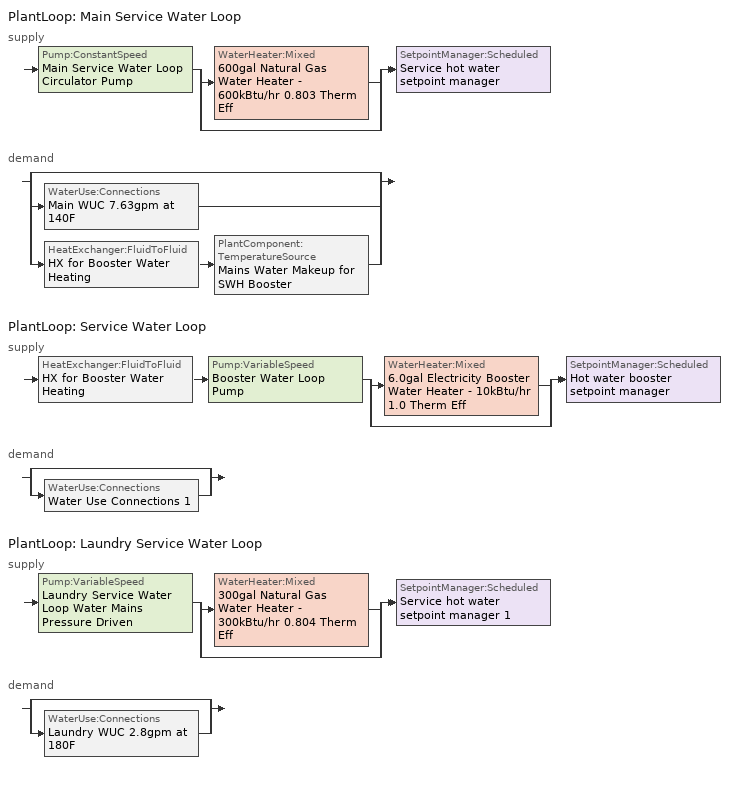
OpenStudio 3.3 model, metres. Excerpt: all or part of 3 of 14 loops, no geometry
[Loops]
PlantLoop 'Main Service Water Loop'
 supply: Pump:ConstantSpeed 'Main Service Water Loop Circulator Pump' > split
  | WaterHeater:Mixed '600gal Natural Gas Water Heater - 600kBtu/hr 0.803 Therm Eff'
  | bypass
  join > SetpointManager:Scheduled 'Service hot water setpoint manager'
 demand: split
  | bypass
  | WaterUse:Connections 'Main WUC 7.63gpm at 140F'
  | HeatExchanger:FluidToFluid 'HX for Booster Water Heating' > PlantComponent:TemperatureSource 'Mains Water Makeup for SWH Booster'
PlantLoop 'Service Water Loop'
 supply: HeatExchanger:FluidToFluid 'HX for Booster Water Heating' > Pump:VariableSpeed 'Booster Water Loop Pump' > split
  | WaterHeater:Mixed '6.0gal Electricity Booster Water Heater - 10kBtu/hr 1.0 Therm Eff'
  | bypass
  join > SetpointManager:Scheduled 'Hot water booster setpoint manager'
 demand: split
  | bypass
  | WaterUse:Connections 'Water Use Connections 1'
PlantLoop 'Laundry Service Water Loop'
 supply: Pump:VariableSpeed 'Laundry Service Water Loop Water Mains Pressure Driven' > split
  | WaterHeater:Mixed '300gal Natural Gas Water Heater - 300kBtu/hr 0.804 Therm Eff'
  | bypass
  join > SetpointManager:Scheduled 'Service hot water setpoint manager 1'
 demand: split
  | bypass
  | WaterUse:Connections 'Laundry WUC 2.8gpm at 180F'
[Sizing:Zone] Zone Cooling Design Supply Air Temperature Input Method=SupplyAirTemperature; Zone Cooling Design Supply Air Temperature {C}=12.7778; Zone Cooling Design Supply Air Temperature Difference {deltaC}=11.11; Zone Heating Design Supply Air Temperature Input Method=SupplyAirTemperature; Zone Heating Design Supply Air Temperature {C}=40; Zone Heating Design Supply Air Temperature Difference {deltaC}=11.11; Zone Cooling Design Supply Air Humidity Ratio {kg-H2O/kg-air}=0.0085; Zone Heating Design Supply Air Humidity Ratio {kg-H2O/kg-air}=0.008; Cooling Design Air Flow Method=DesignDayWithLimit; Heating Design Air Flow Method=DesignDay; Account for Dedicated Outdoor Air System=No; Dedicated Outdoor Air System Control Strategy=NeutralSupplyAir; Dedicated Outdoor Air Low Setpoint Temperature for Design {C}=autosize; Dedicated Outdoor Air High Setpoint Temperature for Design {C}=autosize
Name | Design Minimum Zone Ventilation Efficiency
Basement ZN | 0.6
Kitchen_Flr_5 ZN
[PlantLoop] Glycol Concentration=0; Plant Loop Volume {m3}=Autocalculate; Load Distribution Scheme=Optimal
Name | Maximum Loop Temperature {C} | Minimum Loop Temperature {C}
Main Service Water Loop; Laundry Service Water Loop | 60 | 10
Service Water Loop
[Sizing:Plant] Loop Type=Heating; Loop Design Temperature Difference {deltaC}=5; Sizing Option=NonCoincident; Zone Timesteps in Averaging Window=1; Coincident Sizing Factor Mode=None
Name | Design Loop Exit Temperature {C}
Main Service Water Loop | 60
Service Water Loop; Laundry Service Water Loop | 82.2222
[SetpointManager:Scheduled] Control Variable=Temperature
Name | Schedule | Setpoint Node or NodeList
Service hot water setpoint manager | Service Water Loop Temp - 140F | Main Service Water Loop Supply Outlet Node
Hot water booster setpoint manager | Service Water Booster Temp - 180.00000000000006F | Service Water Loop Supply Outlet Node
Service hot water setpoint manager 1 | Service Water Loop Temp - 180F | Laundry Service Water Loop Supply Outlet Node
[Pump:VariableSpeed] Coefficient 1 of the Part Load Performance Curve=0; Coefficient 2 of the Part Load Performance Curve=3.2485; Coefficient 3 of the Part Load Performance Curve=-4.7443; Coefficient 4 of the Part Load Performance Curve=2.5294; Pump Control Type=Intermittent; Skin Loss Radiative Fraction=0.5; Design Power Sizing Method=PowerPerFlowPerPressure; Design Electric Power per Unit Flow Rate {W/(m3/s)}=348701.1; Design Shaft Power per Unit Flow Rate per Unit Head {W-s/m3-Pa}=1.28205; Design Minimum Flow Rate Fraction=0
Name | Rated Pump Head {Pa} | Rated Power Consumption {W} | Motor Efficiency | Minimum Flow Rate {m3/s}
Booster Water Loop Pump | 0 | 0 | 1 | 0
Laundry Service Water Loop Water Mains Pressure Driven | 0.001 |  | 0.855
[Pump:ConstantSpeed]
Main Service Water Loop Circulator Pump: Rated Flow Rate {m3/s}=autosize; Rated Pump Head {Pa}=29891; Rated Power Consumption {W}=autosize; Motor Efficiency=0.855; Fraction of Motor Inefficiencies to Fluid Stream=0; Pump Control Type=Intermittent; Design Power Sizing Method=PowerPerFlowPerPressure; Design Electric Power per Unit Flow Rate {W/(m3/s)}=348701.1; Design Shaft Power per Unit Flow Rate per Unit Head {W-s/m3-Pa}=1.28205
[Refrigeration:System]
RefrSystem - Hospital: Refrigeration Condenser=Refrigeration Condenser Air Cooled 1; Minimum Condensing Temperature {C}=21; Refrigeration System Working Fluid Type=R404a; Suction Temperature Control Type=ConstantSuctionTemperature; Suction Piping Zone=Kitchen_Flr_5 ZN
[Refrigeration:Case]
Case Hospital: Availability Schedule=Always On Discrete; Zone=Kitchen_Flr_5 ZN; Rated Ambient Temperature {C}=23.8889; Rated Ambient Relative Humidity {percent}=55; Rated Total Cooling Capacity per Unit Length {W/m}=886.5; Rated Latent Heat Ratio=0.08; Rated Runtime Fraction=0.85; Case Length {m}=8.93; Case Operating Temperature {C}=2; Latent Case Credit Curve Type=CaseTemperatureMethod; Latent Case Credit Curve=Refrigeration Case Latent Credit Curve; Standard Case Fan Power per Unit Length {W/m}=67; Operating Case Fan Power per Unit Length {W/m}=67; Standard Case Lighting Power per Unit Length {W/m}=40; Installed Case Lighting Power per Unit Length {W/m}=40; Case Lighting Schedule=Hospital BLDG_LIGHT_SCH; Fraction of Lighting Energy to Case=1; Anti-Sweat Heater Control Type=None; Humidity at Zero Anti-Sweat Heater Energy {percent}=0; Case Height {m}=1.5; Fraction of Anti-Sweat Heater Energy to Case=0.2; Case Defrost Power per Unit Length {W/m}=0; Case Defrost Type=None; Case Defrost Schedule=Refrigeration Defrost Schedule; Case Defrost Drip-Down Schedule=Refrigeration Defrost Schedule 1; Defrost Energy Correction Curve Type=None; Under Case HVAC Return Air Fraction=0.05; Refrigerated Case Restocking Schedule=Hospital Kitchen_Flr_5_Case:2_SELFCONTAINEDDISPLAYCASE_CaseStockingSched; Case Credit Fraction Schedule=Refrigeration Case Credit Schedule; Design Evaporator Temperature or Brine Inlet Temperature {C}=-5.56
[Refrigeration:WalkIn]
Walk-In Hospital: Availability Schedule=Always On Discrete; Rated Coil Cooling Capacity {W}=8059.32; Operating Temperature {C}=-23; Rated Cooling Source Temperature {C}=-28.3333; Rated Total Heating Power {W}=0; Rated Cooling Coil Fan Power {W}=757.62; Rated Circulation Fan Power {W}=0; Rated Total Lighting Power {W}=362.34; Lighting Schedule=Hospital BLDG_LIGHT_SCH; Defrost Type=Electric; Defrost Control Type=TimeSchedule; Defrost Schedule=Refrigeration Defrost Schedule 2; Defrost Drip-Down Schedule=Refrigeration Defrost Schedule 3; Defrost Power {W}=3996.72; Temperature Termination Defrost Fraction to Ice=0.7; Restocking Schedule=Hospital Kitchen_Flr_5_Case:1_WALKINFREEZER_WalkInStockingSched; Insulated Floor Surface Area {m2}=33.4451; Insulated Floor U-Value {W/m2-K}=0.207; WalkIn Zone Boundary 1=Refrigeration Walk In Zone Boundary 1
[Refrigeration:WalkIn:ZoneBoundary]
Refrigeration Walk In Zone Boundary 1: Zone=Kitchen_Flr_5 ZN; Total Insulated Surface Area Facing Zone {m2}=43.4; Insulated Surface U-Value Facing Zone {W/m2-K}=0.235; Area of Stocking Doors Facing Zone {m2}=2; Height of Stocking Doors Facing Zone {m}=2; Stocking Door Opening Schedule Name Facing Zone=door_wi_sched; Stocking Door Opening Protection Type Facing Zone=StripCurtain
[Refrigeration:Condenser:AirCooled]
Refrigeration Condenser Air Cooled 1: Rated Effective Total Heat Rejection Rate Curve=Curve Linear 1; Rated Subcooling Temperature Difference {deltaC}=0; Condenser Fan Speed Control Type=Fixed; Rated Fan Power {W}=1449.58; Minimum Fan Air Flow Ratio=0.1
[WaterHeater:Mixed] Deadband Temperature Difference {deltaC}=2; Heater Control Type=Cycle; Off Cycle Parasitic Heat Fraction to Tank=0; On Cycle Parasitic Heat Fraction to Tank=0; Ambient Temperature Indicator=ThermalZone; Use Side Effectiveness=1; Source Side Effectiveness=1; Use Side Design Flow Rate {m3/s}=autosize; Source Side Design Flow Rate {m3/s}=autosize; Indirect Water Heating Recovery Time {hr}=1.5; Source Side Flow Control Mode=IndirectHeatPrimarySetpoint
Name | Tank Volume {m3} | Setpoint Temperature Schedule | Maximum Temperature Limit {C} | Heater Maximum Capacity {W} | Heater Fuel Type | Heater Thermal Efficiency | Off Cycle Parasitic Fuel Consumption Rate {W} | Off Cycle Parasitic Fuel Type | On Cycle Parasitic Fuel Consumption Rate {W} | On Cycle Parasitic Fuel Type | Ambient Temperature Thermal Zone | Off Cycle Loss Coefficient to Ambient Temperature {W/K} | On Cycle Loss Coefficient to Ambient Temperature {W/K}
600gal Natural Gas Water Heater - 600kBtu/hr 0.803 Therm Eff | 2.27125 | Service Water Loop Temp - 140F | 60 | 175843 | NaturalGas | 0.802763 | 20036.8 | NaturalGas | 20036.8 | NaturalGas | Basement ZN | 15.6173 | 15.6173
6.0gal Electricity Booster Water Heater - 10kBtu/hr 1.0 Therm Eff | 0.0227125 | Service Water Booster Temp - 180.00000000000006F | 82.2222 | 2999.88 | Electricity | 1 | 0 | Electricity | 0 | Electricity | Kitchen_Flr_5 ZN | 1.05486 | 1.05486
300gal Natural Gas Water Heater - 300kBtu/hr 0.804 Therm Eff | 1.13562 | Service Water Loop Temp - 180F | 82.2222 | 87921.3 | NaturalGas | 0.803984 | 0 | NaturalGas | 0 | NaturalGas | Basement ZN | 11.2595 | 11.2595
[WaterHeater:Sizing] Design Mode=PeakDraw; Time Storage Can Meet Peak Draw {hr}=0.538503; Time for Tank Recovery {hr}=0; Nominal Tank Volume for Autosizing Plant Connections {m3}=1
600gal Natural Gas Water Heater - 600kBtu/hr 0.803 Therm Eff; 6.0gal Electricity Booster Water Heater - 10kBtu/hr 1.0 Therm Eff; 300gal Natural Gas Water Heater - 300kBtu/hr 0.804 Therm Eff
[WaterUse:Connections] Drain Water Heat Exchanger Type=None; Drain Water Heat Exchanger Destination=Plant
Name | Water Use Equipment Name 1
Main WUC 7.63gpm at 140F | Main Service Water Use 7.63gpm at 140F
Water Use Connections 1 | Booster Water Fixture - 0.58 gpm at 180F
Laundry WUC 2.8gpm at 180F | Laundry Service Water Use 2.8gpm at 180F
[WaterUse:Equipment:Definition]
Name | Peak Flow Rate {m3/s} | Target Temperature Schedule | Sensible Fraction Schedule | Latent Fraction Schedule
Main Service Water Use Def 7.63gpm | 0.000481378 | Mixed Water At Faucet Temp - 140F | Fraction Sensible - 0.2 | Fraction Latent - 0.05
Booster Water Fixture Def - 0.58 gpm | 3.65923e-05 | Mixed Water At Faucet Temp - 180F
Laundry Service Water Use Def 2.8gpm | 0.000176653 | Mixed Water At Faucet Temp - 180F 1 | Fraction Sensible - 0.2 | Fraction Latent - 0.05
[WaterUse:Equipment]
Name | Water Use Equipment Definition | Flow Rate Fraction Schedule
Main Service Water Use 7.63gpm at 140F | Main Service Water Use Def 7.63gpm | Hospital BLDG_SWH_SCH
Booster Water Fixture - 0.58 gpm at 180F | Booster Water Fixture Def - 0.58 gpm | Hospital BLDG_SWH_SCH
Laundry Service Water Use 2.8gpm at 180F | Laundry Service Water Use Def 2.8gpm | Hospital LAUNDRY_SWH_SCH
[HeatExchanger:FluidToFluid]
HX for Booster Water Heating: Loop Demand Side Design Flow Rate {m3/s}=autosize; Loop Supply Side Design Flow Rate {m3/s}=autosize; Heat Exchange Model Type=Ideal; Heat Exchanger U-Factor Times Area Value {W/K}=autosize; Control Type=UncontrolledOn; Minimum Temperature Difference to Activate Heat Exchanger {deltaC}=0.01; Heat Transfer Metering End Use Type=LoopToLoop; Component Override Cooling Control Temperature Mode=Loop; Sizing Factor=1; Operation Minimum Temperature Limit {C}=0; Operation Maximum Temperature Limit {C}=100
[PlantComponent:TemperatureSource]
Mains Water Makeup for SWH Booster: Design Volume Flow Rate {m3/s}=autosize; Temperature Specification Type=Scheduled; Source Temperature {C}=8; Source Temperature Schedule=Mains Water Temperature
[Schedule:Constant]
Name | Value
Always On Discrete | 1
Mains Water Temperature | 10
[Schedule:Ruleset]
Name | Default Day Schedule | Summer Design Day Schedule | Winter Design Day Schedule
Hospital BLDG_LIGHT_SCH | Hospital BLDG_LIGHT_SCH Default | Hospital BLDG_LIGHT_SCH Summer Design Day | Hospital BLDG_LIGHT_SCH Winter Design Day
Hospital Kitchen_Flr_5_Case:2_SELFCONTAINEDDISPLAYCASE_CaseStockingSched | Hospital Kitchen_Flr_5_Case:2_SELFCONTAINEDDISPLAYCASE_CaseStockingSched Default | Hospital Kitchen_Flr_5_Case:2_SELFCONTAINEDDISPLAYCASE_CaseStockingSched Summer Design Day | Hospital Kitchen_Flr_5_Case:2_SELFCONTAINEDDISPLAYCASE_CaseStockingSched Winter Design Day
Refrigeration Defrost Schedule | Refrigeration Defrost Schedule Default
Refrigeration Defrost Schedule 1 | Refrigeration Defrost Schedule Default 1
Refrigeration Case Credit Schedule | Refrigeration Case Credit Schedule Default
Hospital Kitchen_Flr_5_Case:1_WALKINFREEZER_WalkInStockingSched | Hospital Kitchen_Flr_5_Case:1_WALKINFREEZER_WalkInStockingSched Default | Hospital Kitchen_Flr_5_Case:1_WALKINFREEZER_WalkInStockingSched Summer Design Day | Hospital Kitchen_Flr_5_Case:1_WALKINFREEZER_WalkInStockingSched Winter Design Day
door_wi_sched | door_wi_sched Default
Refrigeration Defrost Schedule 2 | Refrigeration Defrost Schedule Default 2
Refrigeration Defrost Schedule 3 | Refrigeration Defrost Schedule Default 3
Service Water Loop Temp - 140F | Service Water Loop Temp - 140F Default
Fraction Sensible - 0.2 | Fraction Sensible - 0.2 Default
Fraction Latent - 0.05 | Fraction Latent - 0.05 Default
Mixed Water At Faucet Temp - 140F | Mixed Water At Faucet Temp - 140F Default
Hospital BLDG_SWH_SCH | Hospital BLDG_SWH_SCH Default | Hospital BLDG_SWH_SCH Summer Design Day | Hospital BLDG_SWH_SCH Winter Design Day
Service Water Booster Temp - 180.00000000000006F | Service Water Booster Temp - 180.00000000000006F Default
Mixed Water At Faucet Temp - 180F | Mixed Water At Faucet Temp - 180F Default
Service Water Loop Temp - 180F | Service Water Loop Temp - 180F Default
Mixed Water At Faucet Temp - 180F 1 | Mixed Water At Faucet Temp - 180F Default 1
Hospital LAUNDRY_SWH_SCH | Hospital LAUNDRY_SWH_SCH Default | Hospital LAUNDRY_SWH_SCH Summer Design Day | Hospital LAUNDRY_SWH_SCH Winter Design Day
[Schedule:Day]
Hospital BLDG_LIGHT_SCH Default: 8, 0, 0.05, 16, 0, 0.1, 24, 0, 0.05
Hospital BLDG_LIGHT_SCH Sat Day: 7, 0, 0.1, 8, 0, 0.2, 18, 0, 0.4, 24, 0, 0.1
Hospital BLDG_LIGHT_SCH Summer Design Day: 24, 0, 1
Hospital BLDG_LIGHT_SCH Wkdy Day: 7, 0, 0.1, 8, 0, 0.5, 16, 0, 0.9, 23, 0, 0.3, 24, 0, 0.1
Hospital BLDG_LIGHT_SCH Winter Design Day: 24, 0, 0
Hospital Kitchen_Flr_5_Case:2_SELFCONTAINEDDISPLAYCASE_CaseStockingSched Default; Hospital Kitchen_Flr_5_Case:2_SELFCONTAINEDDISPLAYCASE_CaseStockingSched Winter Design Day; Hospital Kitchen_Flr_5_Case:2_SELFCONTAINEDDISPLAYCASE_CaseStockingSched Summer Design Day: 6, 0, 0, 7, 0, 50, 9, 0, 70, 10, 0, 80, 11, 0, 70, 13, 0, 50, 14, 0, 80, 15, 0, 90, 16, 0, 80, 24, 0, 0
Refrigeration Defrost Schedule Default; Refrigeration Defrost Schedule Default 1: 0, 59, 0, 24, 0, 0
Refrigeration Case Credit Schedule Default: 7, 0, 0.2, 21, 0, 0.4, 24, 0, 0.2
Hospital Kitchen_Flr_5_Case:1_WALKINFREEZER_WalkInStockingSched Default: 4, 0, 0, 5, 0, 725, 6, 0, 417, 7, 0, 290, 24, 0, 0
Hospital Kitchen_Flr_5_Case:1_WALKINFREEZER_WalkInStockingSched Winter Design Day; Hospital Kitchen_Flr_5_Case:1_WALKINFREEZER_WalkInStockingSched Summer Design Day; Hospital Kitchen_Flr_5_Case:1_WALKINFREEZER_WalkInStockingSched WntrDsn|SmrDsn|Wknd|Mon|Wed|Thu Day: 4, 0, 0, 5, 0, 125, 6, 0, 117, 7, 0, 90, 19, 0, 0, 20, 0, 125, 21, 0, 117, 22, 0, 90, 24, 0, 0
door_wi_sched Default: 6, 0, 0, 22, 0, 0.0625, 24, 0, 0
Refrigeration Defrost Schedule Default 2; Refrigeration Defrost Schedule Default 3: 0, 59, 1, 10, 0, 0, 10, 59, 1, 24, 0, 0
Service Water Loop Temp - 140F Default; Mixed Water At Faucet Temp - 140F Default: 24, 0, 60
Fraction Sensible - 0.2 Default: 24, 0, 0.2
Fraction Latent - 0.05 Default: 24, 0, 0.05
Hospital BLDG_SWH_SCH Default: 8, 0, 0, 16, 0, 0.01, 24, 0, 0
Hospital BLDG_SWH_SCH Summer Design Day; Hospital BLDG_SWH_SCH SmrDsn|Wkdy Day: 7, 0, 0, 8, 0, 0.17, 9, 0, 0.58, 10, 0, 0.66, 11, 0, 0.78, 12, 0, 0.82, 13, 0, 0.71, 14, 0, 0.82, 15, 0, 0.78, 16, 0, 0.74, 17, 0, 0.63, 18, 0, 0.41, 21, 0, 0.18, 22, 0, 0.1, 24, 0, 0
Hospital BLDG_SWH_SCH Winter Design Day; Hospital BLDG_SWH_SCH WntrDsn|Sat Day: 7, 0, 0, 8, 0, 0.01, 9, 0, 0.2, 10, 0, 0.28, 12, 0, 0.3, 14, 0, 0.24, 17, 0, 0.23, 19, 0, 0.1, 24, 0, 0
Service Water Booster Temp - 180.00000000000006F Default; Mixed Water At Faucet Temp - 180F Default; Service Water Loop Temp - 180F Default; Mixed Water At Faucet Temp - 180F Default 1: 24, 0, 82.2222
Hospital LAUNDRY_SWH_SCH Default; Hospital LAUNDRY_SWH_SCH Winter Design Day; Hospital LAUNDRY_SWH_SCH Summer Design Day: 8, 0, 0, 15, 0, 1, 24, 0, 0
[Schedule:Rule] Date Specification Type=DateRange; Start Month=1; Start Day=1; End Month=12; End Day=31
Name | Schedule Ruleset | Rule Order | Day Schedule | Apply Saturday | Apply Monday | Apply Tuesday | Apply Wednesday | Apply Thursday | Apply Friday | Apply Sunday
Schedule Rule 13 | Hospital BLDG_LIGHT_SCH | 1 | Hospital BLDG_LIGHT_SCH Sat Day | Yes
Schedule Rule 14 | Hospital BLDG_LIGHT_SCH | 0 | Hospital BLDG_LIGHT_SCH Wkdy Day |  | Yes | Yes | Yes | Yes | Yes
Schedule Rule 30 | Hospital Kitchen_Flr_5_Case:1_WALKINFREEZER_WalkInStockingSched | 0 | Hospital Kitchen_Flr_5_Case:1_WALKINFREEZER_WalkInStockingSched WntrDsn|SmrDsn|Wknd|Mon|Wed|Thu Day | Yes | Yes |  | Yes | Yes |  | Yes
Schedule Rule 33 | Hospital BLDG_SWH_SCH | 1 | Hospital BLDG_SWH_SCH SmrDsn|Wkdy Day |  | Yes | Yes | Yes | Yes | Yes
Schedule Rule 34 | Hospital BLDG_SWH_SCH | 0 | Hospital BLDG_SWH_SCH WntrDsn|Sat Day | Yes
[Curve:Cubic]
Refrigeration Case Latent Credit Curve: Coefficient1 Constant=0.0265263; Coefficient2 x=0.00107803; Coefficient3 x**2=6.02558e-05; Coefficient4 x**3=1.23732e-06; Minimum Value of x=-35; Maximum Value of x=20
[Curve:Linear]
Curve Linear 1: Coefficient1 Constant=0; Coefficient2 x=3055.46; Minimum Value of x=1.4; Maximum Value of x=33.3
